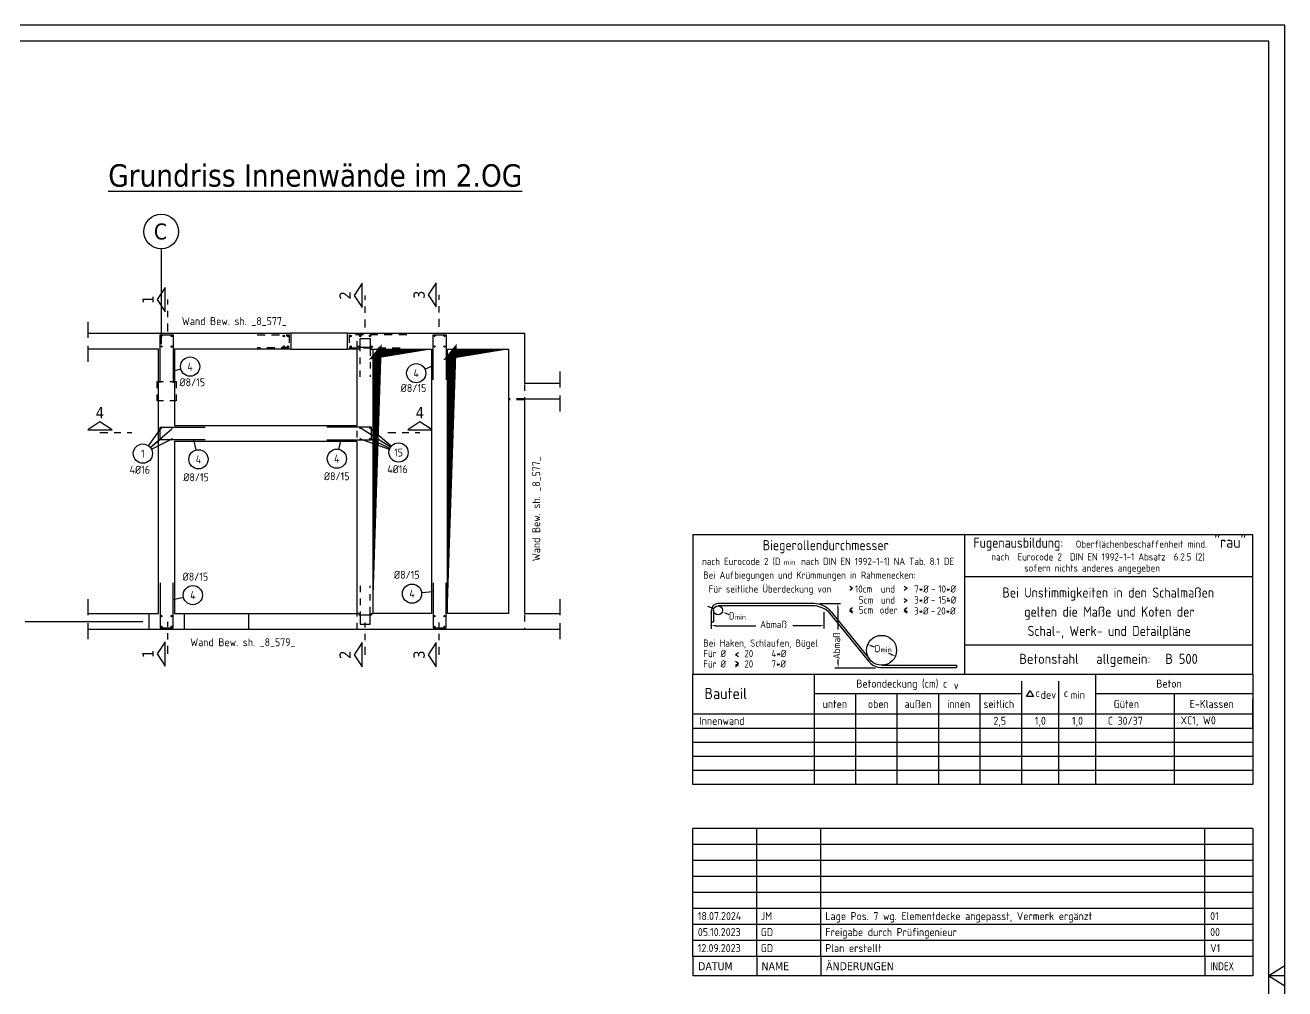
# Model space of a CAD drawing. Extents: x 0 to 63.3, y 0 to 33.4.
# Drawn here: x 31.87 to 51.55, y 14.65 to 29.7 of the extents above; entities that cross this region are included whole.
import ezdxf
from ezdxf.enums import TextEntityAlignment as Align

# ---------------------------------------------------------------- set-up
doc = ezdxf.new("R2010")
doc.units = 0
doc.header["$LTSCALE"] = 0.5
for name, pattern in [('AUSGEZOGEN', [1000.01, 1000, 0.01]), ('DASHDOTSMALL', [1.05, 0.5, -0.25, 0.05, -0.25]), ('DASHED', [0.75, 0.5, -0.25]), ('DOT', [0.175, 0.05, -0.125]), ('HIDDEN', [0.375, 0.25, -0.125]), ('HIDDEN2', [0.187, 0.125, -0.062]), ('STRICHPUNKT2', [0.55, 0.25, -0.125, 0.05, -0.125])]:
    doc.linetypes.add(name, pattern=pattern)
for name, color, linetype in [('ACHSEN', 7, 'Continuous'), ('BET-ANS', 7, 'Continuous'), ('BETON', 7, 'Continuous'), ('DG', 7, 'Continuous'), ('grau_dunkel', 7, 'Continuous'), ('HBT', 7, 'Continuous'), ('HILFE', 7, 'Continuous'), ('OBJEKT', 7, 'Continuous'), ('RAHMEN', 7, 'Continuous'), ('RND', 7, 'Continuous'), ('SCHNITTE', 7, 'Continuous'), ('SFP_Achsen', 7, 'Continuous'), ('STEMPEL', 7, 'Continuous'), ('TEXT', 7, 'Continuous'), ('VERDECKT', 7, 'Continuous')]:
    doc.layers.add(name, color=color, linetype=linetype)
doc.styles.add('helv', font='tahoma.ttf')
doc.styles.add('txt', font='isocp.shx')

# ---------------------------------------------------------------- blocks, each defined once
blk = doc.blocks.new('SCHN-2')
at = {"layer": 'SCHNITTE', "color": 6, "linetype": 'Continuous'}
blk.add_lwpolyline([(0.378, 0.088), (0, 0.34), (-0.378, 0.088)], close=True, dxfattribs=at)
at = {"layer": 'SCHNITTE', "color": 1, "linetype": 'DASHDOTSMALL', "style": 'helv'}
blk.add_attdef('SCHN-2', text='', height=0.35, dxfattribs=at).set_placement((0, 0.45), align=Align.CENTER)
blk = doc.blocks.new('Plankopf-ER')
at = {"layer": 'RAHMEN', "color": 7, "linetype": 'Continuous'}
for p, q in [((-0.5, 4.6), (-18, 4.6)), ((-18, 4.1), (-18, 4.6)), ((-16, 4.1), (-16, 4.6)), ((-14, 4.1), (-14, 4.6)), ((-2, 4.1), (-2, 4.6)), ((-0.5, 4.6), (-0.5, 4.1)), ((-0.5, 4.1), (-18, 4.1)), ((-18, 3.6), (-18, 4.1)), ((-16, 3.6), (-16, 4.1)), ((-14, 3.6), (-14, 4.1)), ((-2, 3.6), (-2, 4.1)), ((-0.5, 4.1), (-0.5, 3.6)), ((-0.5, 3.6), (-18, 3.6)), ((-18, 3.1), (-18, 3.6)), ((-16, 3.1), (-16, 3.6)), ((-14, 3.1), (-14, 3.6)), ((-2, 3.1), (-2, 3.6)), ((-0.5, 3.6), (-0.5, 3.1)), ((-0.5, 3.1), (-18, 3.1)), ((-18, 2.6), (-18, 3.1)), ((-16, 2.6), (-16, 3.1)), ((-14, 2.6), (-14, 3.1)), ((-2, 2.6), (-2, 3.1)), ((-0.5, 3.1), (-0.5, 2.6)), ((-0.5, 2.6), (-18, 2.6)), ((-18, 2.1), (-18, 2.6)), ((-16, 2.1), (-16, 2.6)), ((-14, 2.1), (-14, 2.6)), ((-2, 2.1), (-2, 2.6)), ((-0.5, 2.6), (-0.5, 2.1)), ((-0.5, 2.1), (-18, 2.1)), ((-18, 1.6), (-18, 2.1)), ((-16, 1.6), (-16, 2.1)), ((-14, 1.6), (-14, 2.1)), ((-2, 1.6), (-2, 2.1)), ((-0.5, 2.1), (-0.5, 1.6)), ((-0.5, 1.6), (-18, 1.6)), ((-18, 1.1), (-18, 1.6)), ((-16, 1.1), (-16, 1.6)), ((-14, 1.1), (-14, 1.6)), ((-2, 1.1), (-2, 1.6)), ((-0.5, 1.6), (-0.5, 1.1)), ((-0.5, 1.1), (-18, 1.1)), ((-18, 0.6), (-18, 1.1)), ((-16, 0.6), (-16, 1.1)), ((-14, 0.6), (-14, 1.1)), ((-2, 0.6), (-2, 1.1)), ((-0.5, 1.1), (-0.5, 0.6)), ((-0.5, 0.6), (-18, 0.6)), ((-18, 0.6), (-18, 0)), ((-16, 0.6), (-16, 0)), ((-14, 0.6), (-14, 0)), ((-2, 0.6), (-2, 0)), ((-0.5, 0.6), (-0.5, 0)), ((-0.5, 0), (-18, 0))]:
    blk.add_line(p, q, dxfattribs=at)
at = {"layer": 'RAHMEN', "color": 7, "linetype": 'Continuous', "style": 'txt'}
for tag, p in [('INDEX-D8', (-17.841, 4.242)), ('INDEX-N8', (-15.876, 4.242)), ('INDEX-X8', (-13.857, 4.242)), ('INDEX8', (-1.833, 4.242)), ('INDEX-D7', (-17.841, 3.742)), ('INDEX-N7', (-15.876, 3.742)), ('INDEX-X7', (-13.857, 3.742)), ('INDEX7', (-1.833, 3.742)), ('INDEX-D6', (-17.841, 3.242)), ('INDEX-N6', (-15.876, 3.242)), ('INDEX-X6', (-13.857, 3.242)), ('INDEX6', (-1.833, 3.242)), ('INDEX-D5', (-17.841, 2.742)), ('INDEX-N5', (-15.876, 2.742)), ('INDEX-X5', (-13.857, 2.742)), ('INDEX5', (-1.833, 2.742)), ('INDEX-D4', (-17.841, 2.242)), ('INDEX-N4', (-15.876, 2.242)), ('INDEX-X4', (-13.857, 2.242)), ('INDEX4', (-1.833, 2.242)), ('INDEX-D3', (-17.841, 1.742)), ('INDEX-N3', (-15.876, 1.742)), ('INDEX-X3', (-13.857, 1.742)), ('INDEX3', (-1.833, 1.742)), ('INDEX-D2', (-17.841, 1.242)), ('INDEX-N2', (-15.876, 1.242)), ('INDEX-X2', (-13.857, 1.242)), ('INDEX2', (-1.833, 1.242)), ('INDEX-D1', (-17.841, 0.742)), ('INDEX-N1', (-15.876, 0.742)), ('INDEX-X1', (-13.857, 0.742)), ('INDEX1', (-1.833, 0.742))]:
    blk.add_attdef(tag, p, '', height=0.25, dxfattribs=at)
at = {"layer": 'STEMPEL', "color": 7, "linetype": 'Continuous', "style": 'helv'}
for s, p in [('DATUM', (-17.833, 0.176)), ('NAME', (-15.853, 0.176)), ('ÄNDERUNGEN', (-13.833, 0.176))]:
    blk.add_text(s, height=0.25, dxfattribs=at).set_placement(p)
at = {"layer": 'STEMPEL', "color": 7, "linetype": 'Continuous', "style": 'helv', "width": 0.8}
blk.add_text('INDEX', height=0.25, dxfattribs=at).set_placement((-1.833, 0.176))
blk = doc.blocks.new('RND_HIN')
at = {"layer": 'RND', "color": 7, "linetype": 'Continuous'}
blk.add_circle((0, 0), 0.3, dxfattribs=at)
at = {"layer": 'RND', "color": 7, "linetype": 'Continuous', "style": 'txt'}
blk.add_attdef('POSI', text='', height=0.25, dxfattribs=at).set_placement((0, 0), align=Align.MIDDLE)
blk = doc.blocks.new('A1-19-0')
at = {"layer": 'RAHMEN'}
for p, q in [((103.1, 59.4), (0, 59.4)), ((103.1, 0), (103.1, 59.4))]:
    blk.add_line(p, q, dxfattribs=at)
at = {"layer": 'RAHMEN', "color": 5}
for p, q in [((102.6, 58.9), (2, 58.9)), ((102.6, 0.5), (102.6, 58.9))]:
    blk.add_line(p, q, dxfattribs=at)
at = {"layer": 'RAHMEN', "color": 7, "linetype": 'Continuous'}
for p, q in [((103.1, 30.01), (102.6, 29.7)), ((102.6, 29.7), (103.1, 29.39))]:
    blk.add_line(p, q, dxfattribs=at)

msp = doc.modelspace()

# ---------------------------------------------------------------- linework, layer by layer
at = {"layer": 'ACHSEN', "color": 140, "linetype": 'AUSGEZOGEN'}
for p, q in [((33.995, 26.207), (33.995, 24.719)), ((31.87, 20.387), (33.709, 20.387))]:
    msp.add_line(p, q, dxfattribs=at)
at = {"layer": 'BETON', "color": 6, "linetype": 'AUSGEZOGEN', "lineweight": -2}
for p, q in [((32.848, 24.887), (36.02, 24.887)), ((36.02, 24.887), (36.02, 24.637)), ((36.905, 24.637), (36.905, 24.887)), ((36.905, 24.887), (39.67, 24.887)), ((39.67, 24.887), (39.67, 24.107)), ((33.955, 24.637), (32.848, 24.637)), ((33.955, 20.512), (33.955, 24.637)), ((36.02, 24.637), (34.205, 24.637)), ((34.205, 24.637), (34.205, 23.447)), ((37.055, 24.637), (36.905, 24.637)), ((37.055, 23.447), (37.055, 24.637)), ((39.67, 24.107), (40.224, 24.107)), ((40.224, 23.857), (39.67, 23.857)), ((39.67, 23.857), (39.67, 20.512)), ((34.205, 23.447), (37.055, 23.447)), ((37.055, 23.197), (34.205, 23.197)), ((34.205, 23.197), (34.205, 20.512)), ((37.055, 20.512), (37.055, 23.197)), ((33.805, 20.262), (33.805, 20.512)), ((33.805, 20.512), (33.955, 20.512)), ((34.205, 20.512), (34.355, 20.512)), ((34.355, 20.512), (34.355, 20.262)), ((35.365, 20.262), (35.365, 20.512)), ((35.365, 20.512), (37.055, 20.512)), ((39.67, 20.512), (40.224, 20.512)), ((34.355, 20.262), (33.805, 20.262)), ((40.224, 20.262), (35.365, 20.262))]:
    msp.add_line(p, q, dxfattribs=at)
msp.add_lwpolyline([(37.305, 20.512), (37.305, 24.637), (38.22, 24.637), (38.22, 20.512)], close=True, dxfattribs=at)
msp.add_lwpolyline([(38.47, 24.637), (39.42, 24.637), (39.42, 20.512), (38.47, 20.512), (38.47, 24.637)], dxfattribs=at)
at = {"layer": 'DG', "color": 7, "linetype": 'DOT', "lineweight": -2}
for points in [[(37.055, 24.887), (39.67, 24.887), (39.67, 20.262), (37.055, 20.262), (37.055, 24.887)], [(37.305, 24.637), (38.22, 24.637), (38.22, 20.512), (37.305, 20.512), (37.305, 24.637)], [(38.47, 24.637), (39.42, 24.637), (39.42, 20.512), (38.47, 20.512), (38.47, 24.637)]]:
    msp.add_lwpolyline(points, dxfattribs=at)
msp.add_lwpolyline([(33.93, 24.132), (34.23, 24.132), (34.23, 23.832), (33.93, 23.832)], close=True, dxfattribs=at)
at = {"layer": 'grau_dunkel', "color": 21}
for points in [[(37.305, 20.512, 0, 0.134, 0), (37.372, 24.636, 0, 0, 0), (37.311, 24.563, 0.149, 0, 0), (38.22, 24.637, 0, 0, 0)], [(38.47, 20.512, 0, 0.139, 0), (38.539, 24.636, 0, 0, 0), (38.476, 24.56, 0.155, 0, 0), (39.42, 24.637, 0, 0, 0)]]:
    msp.add_lwpolyline(points, format="xyseb", dxfattribs=at)
at = {"layer": 'HBT', "color": 102, "linetype": 'AUSGEZOGEN'}
for p, q in [((37.087, 24.637), (37.055, 24.637)), ((37.273, 24.637), (37.305, 24.637)), ((37.087, 20.512), (37.055, 20.512)), ((37.273, 20.512), (37.305, 20.512))]:
    msp.add_line(p, q, dxfattribs=at)
at = {"layer": 'HBT', "color": 1, "linetype": 'AUSGEZOGEN'}
for points in [[(37.103, 24.667), (37.103, 24.807), (37.257, 24.807), (37.257, 24.667)], [(37.103, 24.667), (37.103, 24.807), (37.257, 24.807), (37.257, 24.667)], [(37.103, 20.482), (37.103, 20.342), (37.257, 20.342), (37.257, 20.482)]]:
    msp.add_lwpolyline(points, dxfattribs=at)
at = {"layer": 'HBT', "color": 102, "linetype": 'AUSGEZOGEN'}
for points in [[(37.273, 24.637), (37.273, 24.667), (37.087, 24.667), (37.087, 24.637)], [(37.273, 20.512), (37.273, 20.482), (37.087, 20.482), (37.087, 20.512)]]:
    msp.add_lwpolyline(points, dxfattribs=at)
at = {"layer": 'HBT', "color": 1, "linetype": 'HIDDEN2'}
for points in [[(37.103, 24.207), (37.103, 24.637), (37.103, 24.667)], [(37.257, 24.667), (37.257, 24.637), (37.257, 24.207)], [(37.103, 20.942), (37.103, 20.512), (37.103, 20.482)], [(37.257, 20.482), (37.257, 20.512), (37.257, 20.942)], [(37.103, 20.482), (37.103, 20.342), (37.257, 20.342), (37.257, 20.482)]]:
    msp.add_lwpolyline(points, dxfattribs=at)
at = {"layer": 'HILFE', "color": 102, "linetype": 'DASHED'}
for p, q in [((32.848, 25.068), (32.848, 24.393)), ((40.224, 24.29), (40.224, 23.615)), ((32.848, 20.735), (32.848, 20.06)), ((40.224, 20.735), (40.224, 20.06))]:
    msp.add_line(p, q, dxfattribs=at)
at = {"layer": 'OBJEKT', "color": 7, "linetype": 'AUSGEZOGEN'}
for p, q in [((36.905, 24.887), (36.02, 24.887)), ((36.02, 24.637), (36.905, 24.637)), ((32.848, 20.512), (33.805, 20.512)), ((34.355, 20.512), (35.365, 20.512)), ((33.805, 20.262), (32.848, 20.262)), ((35.365, 20.262), (34.355, 20.262))]:
    msp.add_line(p, q, dxfattribs=at)
at = {"layer": 'RAHMEN', "color": 5, "linetype": 'Continuous'}
for p, q in [((42.3, 21.743), (51.05, 21.743)), ((42.3, 21.743), (42.3, 19.564)), ((46.549, 19.564), (46.549, 21.743)), ((51.05, 19.564), (51.05, 21.743)), ((51.05, 18.71), (51.05, 19.173))]:
    msp.add_line(p, q, dxfattribs=at)
at = {"layer": 'RAHMEN', "color": 7, "linetype": 'AUSGEZOGEN'}
for p, q in [((46.549, 21.086), (51.05, 21.086)), ((44.798, 20.9), (44.754, 20.931)), ((44.798, 20.9), (44.754, 20.87)), ((45.648, 20.9), (45.604, 20.931)), ((45.648, 20.9), (45.604, 20.87)), ((45.648, 20.711), (45.605, 20.741)), ((45.648, 20.711), (45.605, 20.68)), ((44.754, 20.572), (44.798, 20.603)), ((44.754, 20.572), (44.798, 20.542)), ((44.754, 20.553), (44.798, 20.523)), ((45.604, 20.572), (45.648, 20.603)), ((45.604, 20.572), (45.648, 20.542)), ((45.604, 20.553), (45.648, 20.523)), ((42.969, 19.87), (43.013, 19.9)), ((46.549, 20.022), (51.05, 20.022)), ((42.969, 19.87), (43.013, 19.839)), ((43.013, 19.729), (42.969, 19.759)), ((43.013, 19.729), (42.969, 19.698)), ((43.013, 19.709), (42.969, 19.679)), ((42.3, 18.941), (51.05, 18.941)), ((42.3, 18.721), (51.05, 18.721)), ((42.3, 18.501), (51.05, 18.501)), ((42.3, 18.281), (51.05, 18.281)), ((42.3, 18.061), (51.05, 18.061))]:
    msp.add_line(p, q, dxfattribs=at)
at = {"layer": 'RAHMEN', "color": 7, "linetype": 'Continuous'}
for p, q in [((44.191, 20.665), (42.696, 20.665)), ((44.283, 20.668), (44.609, 20.668)), ((42.63, 20.584), (42.536, 20.62)), ((42.589, 20.559), (42.589, 20.381)), ((42.625, 20.559), (42.625, 20.381)), ((44.179, 20.629), (42.696, 20.629)), ((42.815, 20.513), (42.862, 20.495)), ((44.349, 20.529), (44.349, 20.275)), ((44.414, 20.54), (45.044, 19.765)), ((44.462, 20.536), (45.068, 19.79)), ((44.566, 20.601), (44.566, 20.26)), ((42.589, 20.381), (42.625, 20.381)), ((42.589, 20.37), (42.589, 20.27)), ((42.657, 20.32), (43.285, 20.32)), ((44.282, 20.32), (43.863, 20.32)), ((45.141, 19.982), (45.097, 20.001)), ((45.403, 19.869), (45.362, 19.887)), ((44.571, 19.73), (44.571, 19.79)), ((45.253, 19.701), (46.422, 19.701)), ((46.422, 19.701), (46.422, 19.665)), ((44.201, 17.867), (44.201, 19.564)), ((44.52, 19.663), (45.153, 19.663)), ((45.253, 19.665), (46.422, 19.665)), ((48.598, 17.841), (48.598, 19.564)), ((47.44, 17.841), (47.44, 19.454)), ((48.019, 17.841), (48.019, 19.454)), ((44.849, 17.841), (44.849, 19.262)), ((45.496, 17.841), (45.496, 19.262)), ((46.144, 17.841), (46.144, 19.262)), ((46.792, 17.841), (46.792, 19.262)), ((49.824, 17.841), (49.824, 19.262)), ((44.201, 17.841), (44.201, 18.941)), ((47.44, 17.841), (47.44, 18.941)), ((51.55, 14.85), (51.3, 14.85))]:
    msp.add_line(p, q, dxfattribs=at)
at = {"layer": 'RAHMEN', "color": 1, "linetype": 'Continuous'}
for p, q in [((44.201, 19.262), (47.44, 19.262)), ((48.598, 19.262), (51.05, 19.262))]:
    msp.add_line(p, q, dxfattribs=at)
at = {"layer": 'RAHMEN', "color": 5, "linetype": 'AUSGEZOGEN'}
msp.add_lwpolyline([(42.3, 19.564), (51.05, 19.564), (51.05, 17.841), (42.3, 17.841)], close=True, dxfattribs=at)
at = {"layer": 'RAHMEN', "color": 1, "linetype": 'Continuous'}
msp.add_lwpolyline([(47.569, 19.307), (47.623, 19.212), (47.514, 19.212)], close=True, dxfattribs=at)
at = {"layer": 'RAHMEN', "color": 7, "linetype": 'Continuous'}
for centre, radius in [((42.696, 20.559), 0.0709), ((45.25, 19.935), 0.234)]:
    msp.add_circle(centre, radius, dxfattribs=at)
for centre, radius, start, end in [((42.696, 20.559), 0.106, 90, 180), ((44.191, 20.316), 0.349, 39.0956, 90), ((44.179, 20.275), 0.354, 48.4107, 90), ((45.253, 19.935), 0.27, 219.0956, 270)]:
    msp.add_arc(centre, radius, start, end, dxfattribs=at)
for p in [(46.287, 20.746), (42.589, 20.518), (42.589, 20.32), (45.035, 20.028), (45.465, 19.842)]:
    msp.add_point(p, dxfattribs=at)
for points in [[(44.578, 20.601), (44.555, 20.601), (44.566, 20.668)], [(42.578, 20.595), (42.584, 20.611), (42.63, 20.584)], [(42.812, 20.505), (42.819, 20.521), (42.767, 20.532)], [(42.657, 20.309), (42.657, 20.332), (42.589, 20.32)], [(44.282, 20.309), (44.282, 20.332), (44.349, 20.32)], [(45.093, 19.991), (45.102, 20.011), (45.035, 20.028)], [(45.399, 19.859), (45.408, 19.88), (45.465, 19.842)], [(44.582, 19.73), (44.56, 19.73), (44.571, 19.663)]]:
    msp.add_solid(points, dxfattribs=at)
at = {"layer": 'RND', "color": 102, "linetype": 'AUSGEZOGEN'}
for p, q in [((34.301, 24.329), (34.18, 24.297)), ((38.116, 24.325), (38.245, 24.382)), ((33.796, 23.129), (33.994, 23.404)), ((33.823, 23.105), (34.162, 23.393)), ((33.824, 23.103), (33.994, 23.244)), ((33.842, 23.076), (34.164, 23.24)), ((37.576, 23.106), (37.103, 23.412)), ((37.561, 23.074), (37.107, 23.234)), ((37.588, 23.122), (37.251, 23.408)), ((37.567, 23.09), (37.262, 23.237)), ((34.542, 23.065), (34.506, 23.222)), ((36.772, 23.074), (36.806, 23.222)), ((34.343, 20.762), (34.18, 20.724)), ((38.063, 20.836), (38.245, 20.856))]:
    msp.add_line(p, q, dxfattribs=at)
at = {"layer": 'RND', "color": 1, "linetype": 'AUSGEZOGEN'}
for points in [[(33.98, 24.112), (33.98, 24.862), (34.18, 24.862), (34.18, 24.112)], [(38.245, 24.162), (38.245, 24.862), (38.445, 24.862), (38.445, 24.162)], [(34.68, 23.222), (33.98, 23.222), (33.98, 23.422), (34.68, 23.422)], [(36.58, 23.222), (37.28, 23.222), (37.28, 23.422), (36.58, 23.422)], [(33.98, 20.987), (33.98, 20.287), (34.18, 20.287), (34.18, 20.987)], [(38.245, 20.987), (38.245, 20.287), (38.445, 20.287), (38.445, 20.987)]]:
    msp.add_lwpolyline(points, dxfattribs=at)
at = {"layer": 'RND', "color": 7, "linetype": 'HIDDEN'}
for points in [[(35.495, 24.862), (35.995, 24.862), (35.995, 24.662), (35.495, 24.662)], [(37.83, 24.862), (36.93, 24.862), (36.93, 24.662), (37.83, 24.662)]]:
    msp.add_lwpolyline(points, dxfattribs=at)
at = {"layer": 'RND', "color": 7, "linetype": 'AUSGEZOGEN'}
for points, const_width in [([(33.991, 23.401, 1), (34.001, 23.401, 1)], 0.01), ([(33.991, 23.242, 1), (34.001, 23.242, 1)], 0.01), ([(34.158, 23.401, 1), (34.168, 23.401, 1)], 0.01), ([(34.158, 23.242, 1), (34.168, 23.242, 1)], 0.01), ([(37.094, 23.406, 1), (37.107, 23.406, 1)], 0.0125), ([(37.099, 23.239, 1), (37.112, 23.239, 1)], 0.0125), ([(37.246, 23.406, 1), (37.258, 23.406, 1)], 0.0125), ([(37.246, 23.239, 1), (37.258, 23.239, 1)], 0.0125)]:
    msp.add_lwpolyline(points, format="xyb", close=True, dxfattribs=dict(at, const_width=const_width))
for centre, radius in [((34, 24.846), 0.01), ((34.158, 24.846), 0.01), ((35.911, 24.846), 0.0125), ((35.977, 24.846), 0.0125), ((36.954, 24.846), 0.0125), ((37.106, 24.846), 0.0125), ((37.257, 24.846), 0.0125), ((38.265, 24.846), 0.01), ((38.421, 24.846), 0.01), ((34, 24.679), 0.01), ((34.158, 24.679), 0.01), ((35.911, 24.678), 0.0125), ((35.977, 24.678), 0.0125), ((36.954, 24.678), 0.0125), ((37.086, 24.678), 0.0125), ((37.281, 24.678), 0.0125), ((38.265, 24.679), 0.01), ((38.421, 24.679), 0.01), ((34, 20.47), 0.01), ((34.158, 20.47), 0.01), ((38.265, 20.47), 0.01), ((38.421, 20.47), 0.01), ((34, 20.304), 0.01), ((34.158, 20.304), 0.01), ((38.265, 20.304), 0.01), ((38.421, 20.304), 0.01)]:
    msp.add_circle(centre, radius, dxfattribs=at)
at = {"layer": 'SCHNITTE', "color": 6, "linetype": 'STRICHPUNKT2'}
for p, q in [((34.1, 24.913), (34.1, 25.413)), ((37.181, 24.98), (37.181, 25.48)), ((38.336, 24.987), (38.336, 25.487)), ((33.037, 23.336), (33.537, 23.336)), ((37.537, 23.336), (38.037, 23.336)), ((34.1, 19.879), (34.1, 20.379)), ((37.181, 19.867), (37.181, 20.367)), ((38.336, 19.867), (38.336, 20.367))]:
    msp.add_line(p, q, dxfattribs=at)
at = {"layer": 'SFP_Achsen', "color": 7, "linetype": 'AUSGEZOGEN'}
msp.add_circle((33.995, 26.477), 0.27, dxfattribs=at)
at = {"layer": 'VERDECKT', "color": 7, "linetype": 'HIDDEN', "lineweight": 70}
msp.add_line((39.67, 23.857), (39.42, 23.857), dxfattribs=at)

# ---------------------------------------------------------------- block references
at = {"layer": 'BET-ANS', "xscale": 0.5, "yscale": 0.5, "zscale": 0.5}
msp.add_blockref('Plankopf-ER', (51.3, 14.85), dxfattribs=at).add_auto_attribs({'INDEX1': 'V1', 'INDEX-N1': 'GD', 'INDEX-D1': '12.09.2023', 'INDEX-X1': 'Plan erstellt', 'INDEX2': '00', 'INDEX-N2': 'GD', 'INDEX-D2': '05.10.2023', 'INDEX-X2': 'Freigabe durch Prüfingenieur', 'INDEX3': '01', 'INDEX-N3': 'JM', 'INDEX-D3': '18.07.2024', 'INDEX-X3': 'Lage Pos. 7 wg. Elementdecke angepasst, Vermerk ergänzt'})
at = {"layer": 'RAHMEN', "color": 7, "linetype": 'AUSGEZOGEN', "xscale": 0.5, "yscale": 0.5, "zscale": 0.5}
msp.add_blockref('A1-19-0', (0, 0), dxfattribs=at)
at = {"layer": 'RND', "color": 7, "linetype": 'AUSGEZOGEN', "xscale": 0.5, "yscale": 0.5, "zscale": 0.5}
for p, values in [((34.446, 24.367), {'POSI': '4'}), ((37.979, 24.264), {'POSI': '4'}), ((33.709, 23.008), {'POSI': '1'}), ((34.576, 22.919), {'POSI': '4'}), ((36.739, 22.928), {'POSI': '4'}), ((37.703, 23.025), {'POSI': '15'}), ((34.489, 20.797), {'POSI': '4'}), ((37.914, 20.82), {'POSI': '4'})]:
    msp.add_blockref('RND_HIN', p, dxfattribs=at).add_auto_attribs(values)
at = {"layer": 'SCHNITTE', "color": 6, "linetype": 'STRICHPUNKT2', "xscale": 0.5, "yscale": 0.5, "zscale": 0.5, "rotation": 90}
for p, values in [((34.1, 25.413), {'SCHN-2': '1'}), ((37.181, 25.48), {'SCHN-2': '2'}), ((38.336, 25.487), {'SCHN-2': '3'}), ((34.1, 19.879), {'SCHN-2': '1'}), ((37.181, 19.867), {'SCHN-2': '2'}), ((38.336, 19.867), {'SCHN-2': '3'})]:
    msp.add_blockref('SCHN-2', p, dxfattribs=at).add_auto_attribs(values)
at = {"layer": 'SCHNITTE', "color": 6, "linetype": 'STRICHPUNKT2', "xscale": 0.5, "yscale": 0.5, "zscale": 0.5}
for p in [(33.037, 23.336), (38.037, 23.336)]:
    msp.add_blockref('SCHN-2', p, dxfattribs=at).add_auto_attribs({'SCHN-2': '4'})

# ---------------------------------------------------------------- texts
at = {"layer": 'RAHMEN', "color": 1, "linetype": 'Continuous', "style": 'txt', "width": 0.95}
for s, p in [('Biegerollendurchmesser', (44.378, 21.499)), ('Fugenausbildung:', (47.386, 21.538)), ('Bei Unstimmigkeiten in den Schalmaßen', (48.792, 20.759)), ('gelten die Maße und Koten der', (48.809, 20.459)), ('Schal-, Werk- und Detailpläne', (48.806, 20.159))]:
    msp.add_text(s, height=0.1575, dxfattribs=at).set_placement(p, align=Align.CENTER)
at = {"layer": 'RAHMEN', "color": 7, "linetype": 'Continuous', "style": 'txt'}
for s, height, p in [('Oberflächenbeschaffenheit mind.', 0.1125, (48.284, 21.538)), ('nach  Eurocode 2  DIN EN 1992-1-1 Absatz  6.2.5 (2)', 0.1125, (46.966, 21.338)), ('sofern nichts anderes angegeben', 0.1125, (47.479, 21.165)), ('Bei Aufbiegungen und Krümmungen in Rahmenecken:', 0.1125, (42.462, 21.054)), ('10cm', 0.1125, (44.835, 20.837)), ('und', 0.1125, (45.239, 20.837)), ('7*%%C', 0.1125, (45.761, 20.837)), ('-', 0.113, (46.022, 20.837)), ('10*%%C', 0.1125, (46.137, 20.837)), ('5cm', 0.1125, (44.895, 20.665)), ('und', 0.1125, (45.24, 20.665)), ('3*%%C', 0.1125, (45.76, 20.665)), ('-', 0.113, (46.021, 20.665)), ('15*%%C', 0.1125, (46.137, 20.665)), ('D', 0.113, (42.865, 20.416)), ('5cm', 0.1125, (44.894, 20.509)), ('oder', 0.1125, (45.219, 20.509)), ('3*%%C', 0.1125, (45.758, 20.494)), ('-', 0.113, (46.02, 20.494)), ('20*%%C', 0.1125, (46.113, 20.494)), ('Abmaß', 0.1125, (43.353, 20.284)), ('Bei Haken, Schlaufen, Bügel', 0.1125, (42.464, 19.992)), ('Für %%C', 0.1125, (42.464, 19.828)), ('20', 0.1125, (43.106, 19.828)), ('4*%%C', 0.1125, (43.53, 19.828)), ('D', 0.113, (45.142, 19.906)), ('Für %%C', 0.1125, (42.464, 19.666)), ('20', 0.1125, (43.106, 19.666)), ('7*%%C', 0.1125, (43.53, 19.666))]:
    msp.add_text(s, height=height, dxfattribs=at).set_placement(p)
msp.add_text('nach Eurocode 2 (D     nach DIN EN 1992-1-1) NA Tab. 8.1 DE', height=0.1125, dxfattribs=at).set_placement((44.414, 21.268), align=Align.CENTER)
msp.add_text('Für seitliche Überdeckung von', height=0.1125, dxfattribs=at).set_placement((44.463, 20.837), align=Align.RIGHT)
msp.add_text('Abmaß', height=0.1125, rotation=90, dxfattribs=at).set_placement((44.603, 19.798))
at = {"layer": 'RAHMEN', "color": 1, "linetype": 'Continuous', "style": 'txt'}
for s, height, p in [('Betonstahl', 0.1575, (47.401, 19.723)), ('allgemein:', 0.1575, (48.604, 19.723)), ('B 500 ', 0.1575, (49.683, 19.723)), ('Betondeckung (cm) c', 0.125, (44.856, 19.352)), ('Bauteil', 0.175, (42.483, 19.174)), ('v', 0.125, (46.378, 19.326)), ('c', 0.125, (47.655, 19.204)), ('dev', 0.125, (47.736, 19.177)), ('c', 0.125, (48.097, 19.204)), ('min', 0.125, (48.205, 19.177)), ('Beton', 0.125, (49.543, 19.352))]:
    msp.add_text(s, height=height, dxfattribs=at).set_placement(p)
at = {"layer": 'SFP_Achsen', "color": 6, "linetype": 'AUSGEZOGEN', "style": 'helv'}
msp.add_text('C', height=0.25, dxfattribs=at).set_placement((33.881, 26.353))
at = {"layer": 'TEXT', "color": 5, "linetype": 'AUSGEZOGEN', "style": 'helv'}
msp.add_text('%%UGrundriss Innenwände im 2.OG%%U ', height=0.35, dxfattribs=at).set_placement((33.167, 27.178))
at = {"layer": 'TEXT', "color": 7, "linetype": 'AUSGEZOGEN', "style": 'txt'}
for s, height, p in [('Wand Bew. sh. _8_577_', 0.125, (34.318, 25.015)), ('%%C8/15', 0.125, (34.279, 24.06)), ('%%C8/15', 0.125, (37.736, 23.97)), ('4%%C16', 0.125, (33.501, 22.693)), ('%%C8/15', 0.125, (34.338, 22.576)), ('%%C8/15', 0.125, (36.536, 22.592)), ('4%%C16', 0.125, (37.527, 22.702)), ('min', 0.0802, (43.724, 21.27)), ('%%C8/15', 0.125, (34.328, 21.023)), ('%%C8/15', 0.125, (37.631, 21.052)), ('min', 0.0802, (42.955, 20.415)), ('Wand Bew. sh. _8_579_', 0.125, (34.448, 19.999)), ('min', 0.0802, (45.232, 19.904)), ('unten', 0.125, (44.329, 19.034)), ('oben', 0.125, (45.036, 19.034)), ('außen', 0.125, (45.608, 19.034)), ('innen', 0.125, (46.274, 19.034)), ('seitlich', 0.125, (46.842, 19.034)), ('Güten', 0.125, (48.876, 19.034)), ('E-Klassen', 0.125, (50.064, 19.034)), ('Innenwand', 0.125, (42.404, 18.77)), ('2,5', 0.125, (46.998, 18.772)), ('1,0', 0.125, (47.645, 18.772)), ('1,0', 0.125, (48.225, 18.772)), ('C 30/37', 0.125, (48.785, 18.772)), ('XC1, W0', 0.125, (49.922, 18.779))]:
    msp.add_text(s, height=height, dxfattribs=at).set_placement(p)
msp.add_text('Wand Bew. sh. _8_577_', height=0.125, rotation=90, dxfattribs=at).set_placement((39.916, 21.327))
at = {"layer": 'TEXT', "color": 1, "style": 'txt'}
msp.add_text('"rau"', height=0.175, dxfattribs=at).set_placement((50.449, 21.538))

doc.saveas('drawing.dxf')
